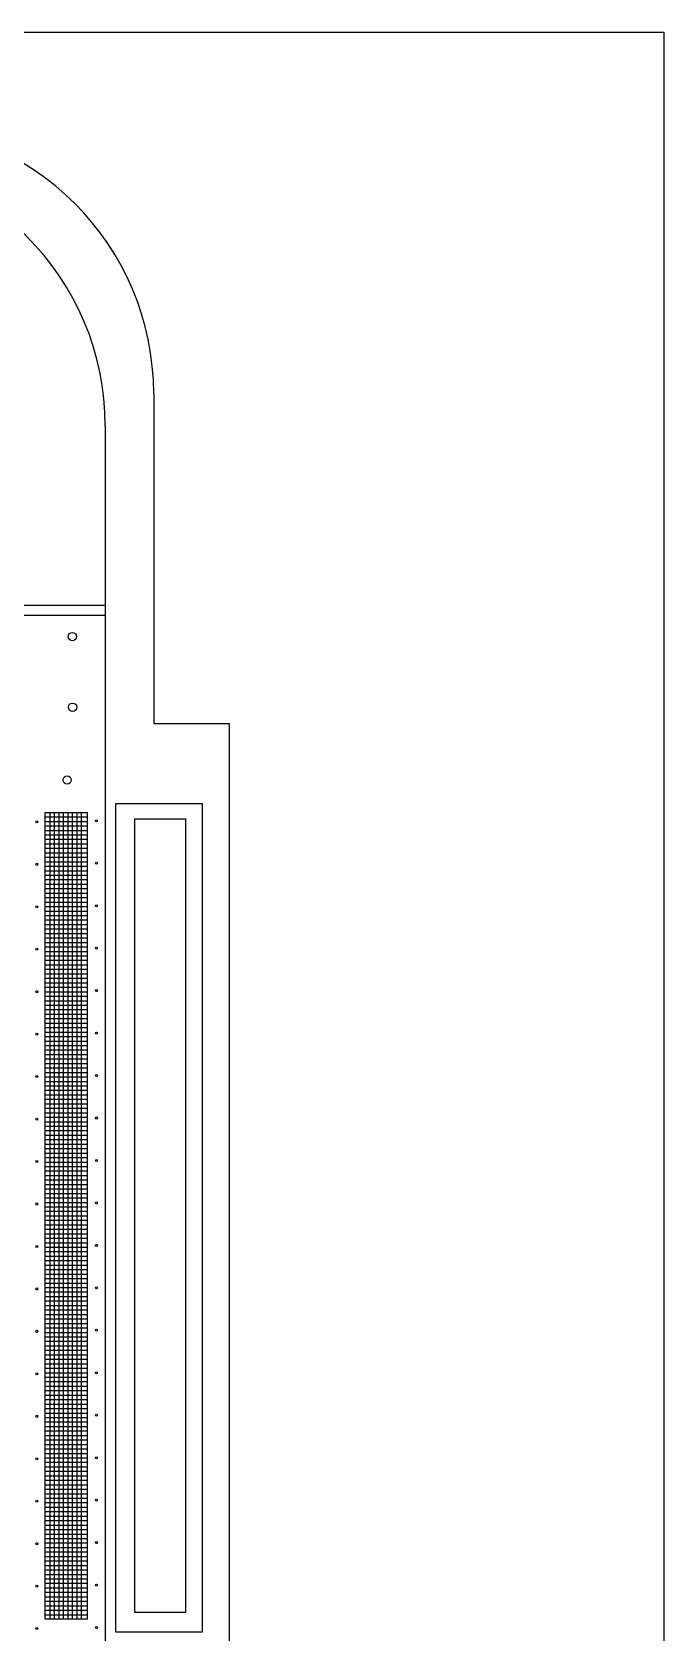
# Model space of a CAD drawing. Header units: millimetres. Extents: x 43.4 to 83.4, y 94.1 to 164.1.
# Drawn here: x 76.38 to 83.42, y 146.22 to 164.07 of the extents above; entities that cross this region are included whole.
import ezdxf

# ---------------------------------------------------------------- set-up
doc = ezdxf.new("R2010")
doc.units = ezdxf.units.MM
for name, color, linetype in [('Foil', 5, 'Continuous'), ('Opening', 1, 'Continuous'), ('Outline', 3, 'Continuous'), ('Pattern', 40, 'Continuous')]:
    doc.layers.add(name, color=color, linetype=linetype)

msp = doc.modelspace()

# ---------------------------------------------------------------- linework, layer by layer
at = {"layer": 'Foil'}
for p, q in [((43.423, 164.072), (83.423, 164.072)), ((83.423, 164.072), (83.423, 94.072)), ((77.193, 159.677), (77.193, 157.677)), ((73.053, 157.677), (77.193, 157.677)), ((77.193, 157.677), (77.193, 157.566)), ((73.163, 157.566), (77.193, 157.566)), ((77.193, 157.566), (77.193, 155.574)), ((77.193, 155.574), (77.193, 145.816)), ((77.312, 146.223), (77.312, 155.466)), ((77.312, 155.466), (78.275, 155.466)), ((77.523, 146.441), (77.523, 155.295)), ((77.523, 155.295), (78.086, 155.295)), ((78.086, 155.295), (78.086, 146.441)), ((78.275, 155.466), (78.275, 146.223)), ((78.086, 146.441), (77.523, 146.441)), ((78.275, 146.223), (77.312, 146.223))]:
    msp.add_line(p, q, dxfattribs=at)
for centre, radius in [((76.825, 157.328), 0.0463), ((76.828, 156.54), 0.0463), ((76.768, 155.728), 0.0463), ((76.43, 155.261), 0.0114), ((77.096, 155.273), 0.0114), ((76.43, 154.787), 0.0114), ((77.096, 154.799), 0.0114), ((76.43, 154.313), 0.0114), ((77.096, 154.325), 0.0114), ((77.096, 153.852), 0.0114), ((76.43, 153.84), 0.0114), ((76.43, 153.366), 0.0114), ((77.096, 153.378), 0.0114), ((76.43, 152.892), 0.0114), ((77.096, 152.904), 0.0114), ((77.096, 152.431), 0.0114), ((76.43, 152.419), 0.0114), ((76.43, 151.945), 0.0114), ((77.096, 151.957), 0.0114), ((76.43, 151.471), 0.0114), ((77.096, 151.483), 0.0114), ((76.43, 150.998), 0.0114), ((77.096, 151.01), 0.0114), ((76.43, 150.524), 0.0114), ((77.096, 150.536), 0.0114), ((76.43, 150.05), 0.0114), ((77.096, 150.062), 0.0114), ((76.43, 149.577), 0.0114), ((77.096, 149.589), 0.0114), ((76.43, 149.103), 0.0114), ((77.096, 149.115), 0.0114), ((76.43, 148.629), 0.0114), ((77.096, 148.641), 0.0114), ((76.43, 148.155), 0.0114), ((77.096, 148.167), 0.0114), ((76.43, 147.682), 0.0114), ((77.096, 147.694), 0.0114), ((76.43, 147.208), 0.0114), ((77.096, 147.22), 0.0114), ((76.43, 146.734), 0.0114), ((77.096, 146.746), 0.0114), ((76.43, 146.261), 0.0114), ((77.096, 146.273), 0.0114)]:
    msp.add_circle(centre, radius, dxfattribs=at)
msp.add_arc((74.204, 159.677), 2.989, 0, 90, dxfattribs=at)
at = {"layer": 'Opening'}
for p, q in [((43.423, 164.072), (83.423, 164.072)), ((43.423, 164.072), (83.423, 164.072)), ((83.423, 164.072), (83.423, 94.072)), ((83.423, 164.072), (83.423, 94.072)), ((76.524, 146.366), (76.524, 155.366)), ((76.524, 155.366), (76.991, 155.366)), ((76.991, 155.366), (76.991, 146.366)), ((76.991, 146.366), (76.524, 146.366))]:
    msp.add_line(p, q, dxfattribs=at)
at = {"layer": 'Outline'}
for p, q in [((43.423, 164.072), (83.423, 164.072)), ((83.423, 164.072), (83.423, 94.072)), ((77.733, 160.036), (77.733, 156.358)), ((77.733, 156.358), (78.575, 156.358)), ((78.575, 156.358), (78.575, 145.292))]:
    msp.add_line(p, q, dxfattribs=at)
msp.add_arc((74.733, 160.036), 3, 0, 90, dxfattribs=at)
at = {"layer": 'Pattern'}
for p, q in [((43.423, 164.072), (83.423, 164.072)), ((83.423, 164.072), (83.423, 94.072)), ((76.524, 155.316), (76.991, 155.316)), ((76.574, 155.366), (76.574, 146.366)), ((76.624, 155.366), (76.624, 146.366)), ((76.674, 155.366), (76.674, 146.366)), ((76.724, 155.366), (76.724, 146.366)), ((76.774, 155.366), (76.774, 146.366)), ((76.824, 155.366), (76.824, 146.366)), ((76.874, 155.366), (76.874, 146.366)), ((76.924, 155.366), (76.924, 146.366)), ((76.524, 155.266), (76.991, 155.266)), ((76.524, 155.216), (76.991, 155.216)), ((76.524, 155.166), (76.991, 155.166)), ((76.524, 155.116), (76.991, 155.116)), ((76.524, 155.066), (76.991, 155.066)), ((76.524, 155.016), (76.991, 155.016)), ((76.524, 154.966), (76.991, 154.966)), ((76.524, 154.916), (76.991, 154.916)), ((76.524, 154.866), (76.991, 154.866)), ((76.524, 154.816), (76.991, 154.816)), ((76.524, 154.766), (76.991, 154.766)), ((76.524, 154.716), (76.991, 154.716)), ((76.524, 154.666), (76.991, 154.666)), ((76.524, 154.616), (76.991, 154.616)), ((76.524, 154.566), (76.991, 154.566)), ((76.524, 154.516), (76.991, 154.516)), ((76.524, 154.466), (76.991, 154.466)), ((76.524, 154.416), (76.991, 154.416)), ((76.524, 154.366), (76.991, 154.366)), ((76.524, 154.316), (76.991, 154.316)), ((76.524, 154.266), (76.991, 154.266)), ((76.524, 154.216), (76.991, 154.216)), ((76.524, 154.166), (76.991, 154.166)), ((76.524, 154.116), (76.991, 154.116)), ((76.524, 154.066), (76.991, 154.066)), ((76.524, 154.016), (76.991, 154.016)), ((76.524, 153.966), (76.991, 153.966)), ((76.524, 153.916), (76.991, 153.916)), ((76.524, 153.866), (76.991, 153.866)), ((76.524, 153.816), (76.991, 153.816)), ((76.524, 153.766), (76.991, 153.766)), ((76.524, 153.716), (76.991, 153.716)), ((76.524, 153.666), (76.991, 153.666)), ((76.524, 153.616), (76.991, 153.616)), ((76.524, 153.566), (76.991, 153.566)), ((76.524, 153.516), (76.991, 153.516)), ((76.524, 153.466), (76.991, 153.466)), ((76.524, 153.416), (76.991, 153.416)), ((76.524, 153.366), (76.991, 153.366)), ((76.524, 153.316), (76.991, 153.316)), ((76.524, 153.266), (76.991, 153.266)), ((76.524, 153.216), (76.991, 153.216)), ((76.524, 153.166), (76.991, 153.166)), ((76.524, 153.116), (76.991, 153.116)), ((76.524, 153.066), (76.991, 153.066)), ((76.524, 153.016), (76.991, 153.016)), ((76.524, 152.966), (76.991, 152.966)), ((76.524, 152.916), (76.991, 152.916)), ((76.524, 152.866), (76.991, 152.866)), ((76.524, 152.816), (76.991, 152.816)), ((76.524, 152.766), (76.991, 152.766)), ((76.524, 152.716), (76.991, 152.716)), ((76.524, 152.666), (76.991, 152.666)), ((76.524, 152.616), (76.991, 152.616)), ((76.524, 152.566), (76.991, 152.566)), ((76.524, 152.516), (76.991, 152.516)), ((76.524, 152.466), (76.991, 152.466)), ((76.524, 152.416), (76.991, 152.416)), ((76.524, 152.366), (76.991, 152.366)), ((76.524, 152.316), (76.991, 152.316)), ((76.524, 152.266), (76.991, 152.266)), ((76.524, 152.216), (76.991, 152.216)), ((76.524, 152.166), (76.991, 152.166)), ((76.524, 152.116), (76.991, 152.116)), ((76.524, 152.066), (76.991, 152.066)), ((76.524, 152.016), (76.991, 152.016)), ((76.524, 151.966), (76.991, 151.966)), ((76.524, 151.916), (76.991, 151.916)), ((76.524, 151.866), (76.991, 151.866)), ((76.524, 151.816), (76.991, 151.816)), ((76.524, 151.766), (76.991, 151.766)), ((76.524, 151.716), (76.991, 151.716)), ((76.524, 151.666), (76.991, 151.666)), ((76.524, 151.616), (76.991, 151.616)), ((76.524, 151.566), (76.991, 151.566)), ((76.524, 151.516), (76.991, 151.516)), ((76.524, 151.466), (76.991, 151.466)), ((76.524, 151.416), (76.991, 151.416)), ((76.524, 151.366), (76.991, 151.366)), ((76.524, 151.316), (76.991, 151.316)), ((76.524, 151.266), (76.991, 151.266)), ((76.524, 151.216), (76.991, 151.216)), ((76.524, 151.166), (76.991, 151.166)), ((76.524, 151.116), (76.991, 151.116)), ((76.524, 151.066), (76.991, 151.066)), ((76.524, 151.016), (76.991, 151.016)), ((76.524, 150.966), (76.991, 150.966)), ((76.524, 150.916), (76.991, 150.916)), ((76.524, 150.866), (76.991, 150.866)), ((76.524, 150.816), (76.991, 150.816)), ((76.524, 150.766), (76.991, 150.766)), ((76.524, 150.716), (76.991, 150.716)), ((76.524, 150.666), (76.991, 150.666)), ((76.524, 150.616), (76.991, 150.616)), ((76.524, 150.566), (76.991, 150.566)), ((76.524, 150.516), (76.991, 150.516)), ((76.524, 150.466), (76.991, 150.466)), ((76.524, 150.416), (76.991, 150.416)), ((76.524, 150.366), (76.991, 150.366)), ((76.524, 150.316), (76.991, 150.316)), ((76.524, 150.266), (76.991, 150.266)), ((76.524, 150.216), (76.991, 150.216)), ((76.524, 150.166), (76.991, 150.166)), ((76.524, 150.116), (76.991, 150.116)), ((76.524, 150.066), (76.991, 150.066)), ((76.524, 150.016), (76.991, 150.016)), ((76.524, 149.966), (76.991, 149.966)), ((76.524, 149.916), (76.991, 149.916)), ((76.524, 149.866), (76.991, 149.866)), ((76.524, 149.816), (76.991, 149.816)), ((76.524, 149.766), (76.991, 149.766)), ((76.524, 149.716), (76.991, 149.716)), ((76.524, 149.666), (76.991, 149.666)), ((76.524, 149.616), (76.991, 149.616)), ((76.524, 149.566), (76.991, 149.566)), ((76.524, 149.516), (76.991, 149.516)), ((76.524, 149.466), (76.991, 149.466)), ((76.524, 149.416), (76.991, 149.416)), ((76.524, 149.366), (76.991, 149.366)), ((76.524, 149.316), (76.991, 149.316)), ((76.524, 149.266), (76.991, 149.266)), ((76.524, 149.216), (76.991, 149.216)), ((76.524, 149.166), (76.991, 149.166)), ((76.524, 149.116), (76.991, 149.116)), ((76.524, 149.066), (76.991, 149.066)), ((76.524, 149.016), (76.991, 149.016)), ((76.524, 148.966), (76.991, 148.966)), ((76.524, 148.916), (76.991, 148.916)), ((76.524, 148.866), (76.991, 148.866)), ((76.524, 148.816), (76.991, 148.816)), ((76.524, 148.766), (76.991, 148.766)), ((76.524, 148.716), (76.991, 148.716)), ((76.524, 148.666), (76.991, 148.666)), ((76.524, 148.616), (76.991, 148.616)), ((76.524, 148.566), (76.991, 148.566)), ((76.524, 148.516), (76.991, 148.516)), ((76.524, 148.466), (76.991, 148.466)), ((76.524, 148.416), (76.991, 148.416)), ((76.524, 148.366), (76.991, 148.366)), ((76.524, 148.316), (76.991, 148.316)), ((76.524, 148.266), (76.991, 148.266)), ((76.524, 148.216), (76.991, 148.216)), ((76.524, 148.166), (76.991, 148.166)), ((76.524, 148.116), (76.991, 148.116)), ((76.524, 148.066), (76.991, 148.066)), ((76.524, 148.016), (76.991, 148.016)), ((76.524, 147.966), (76.991, 147.966)), ((76.524, 147.916), (76.991, 147.916)), ((76.524, 147.866), (76.991, 147.866)), ((76.524, 147.816), (76.991, 147.816)), ((76.524, 147.766), (76.991, 147.766)), ((76.524, 147.716), (76.991, 147.716)), ((76.524, 147.666), (76.991, 147.666)), ((76.524, 147.616), (76.991, 147.616)), ((76.524, 147.566), (76.991, 147.566)), ((76.524, 147.516), (76.991, 147.516)), ((76.524, 147.466), (76.991, 147.466)), ((76.524, 147.416), (76.991, 147.416)), ((76.524, 147.366), (76.991, 147.366)), ((76.524, 147.316), (76.991, 147.316)), ((76.524, 147.266), (76.991, 147.266)), ((76.524, 147.216), (76.991, 147.216)), ((76.524, 147.166), (76.991, 147.166)), ((76.524, 147.116), (76.991, 147.116)), ((76.524, 147.066), (76.991, 147.066)), ((76.524, 147.016), (76.991, 147.016)), ((76.524, 146.966), (76.991, 146.966)), ((76.524, 146.916), (76.991, 146.916)), ((76.524, 146.866), (76.991, 146.866)), ((76.524, 146.816), (76.991, 146.816)), ((76.524, 146.766), (76.991, 146.766)), ((76.524, 146.716), (76.991, 146.716)), ((76.524, 146.666), (76.991, 146.666)), ((76.524, 146.616), (76.991, 146.616)), ((76.524, 146.566), (76.991, 146.566)), ((76.524, 146.516), (76.991, 146.516)), ((76.524, 146.466), (76.991, 146.466)), ((76.524, 146.416), (76.991, 146.416))]:
    msp.add_line(p, q, dxfattribs=at)

doc.saveas('drawing.dxf')
